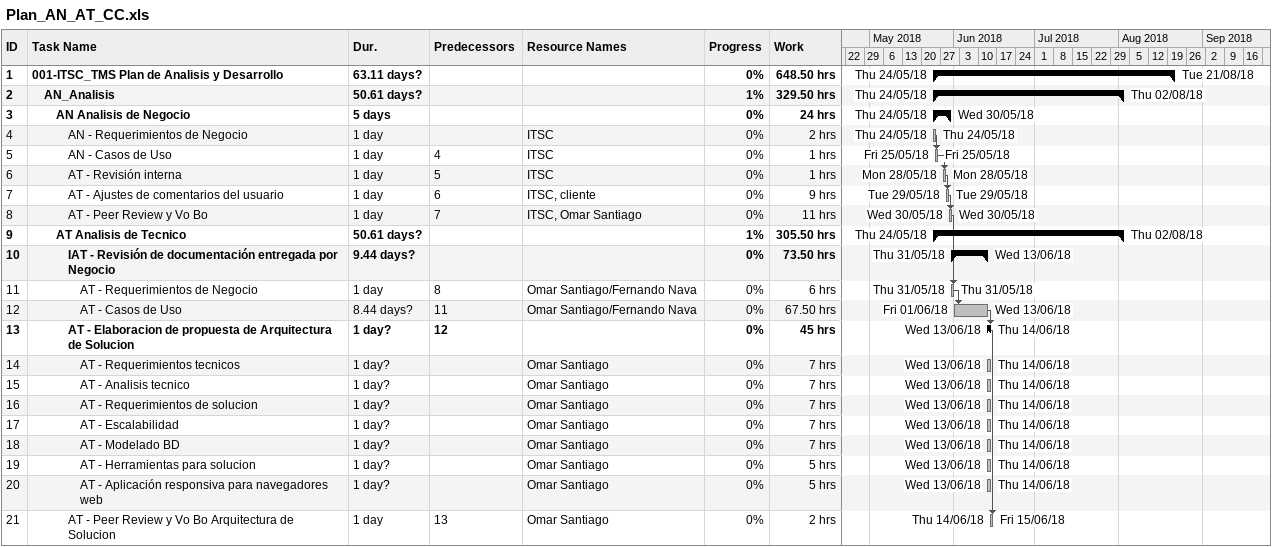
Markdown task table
Plan_AN_AT_CC.xls

| ID | Level | Task | Duration | Start | Finish | Predecessors | Resources | % complete | Work (h) |
|---|---|---|---|---|---|---|---|---|---|
| 1 | 1 | **001-ITSC_TMS Plan de Analisis y Desarrollo** | 63.11d? | 2018-05-24 | 2018-08-21 |  |  | 0 | 648.50 |
| 2 | 2 | **AN_Analisis** | 50.61d? | 2018-05-24 | 2018-08-02 |  |  | 1 | 329.50 |
| 3 | 3 | **AN Analisis de Negocio** | 5d | 2018-05-24 | 2018-05-30 |  |  | 0 | 24 |
| 4 | 4 | AN - Requerimientos de Negocio | 1d | 2018-05-24 | 2018-05-24 |  | ITSC | 0 | 2 |
| 5 | 4 | AN - Casos de Uso | 1d | 2018-05-25 | 2018-05-25 | 4 | ITSC | 0 | 1 |
| 6 | 4 | AT - Revisión interna | 1d | 2018-05-28 | 2018-05-28 | 5 | ITSC | 0 | 1 |
| 7 | 4 | AT - Ajustes de comentarios del usuario | 1d | 2018-05-29 | 2018-05-29 | 6 | ITSC, cliente | 0 | 9 |
| 8 | 4 | AT - Peer Review y Vo Bo | 1d | 2018-05-30 | 2018-05-30 | 7 | ITSC, Omar Santiago | 0 | 11 |
| 9 | 3 | **AT Analisis de Tecnico** | 50.61d? | 2018-05-24 | 2018-08-02 |  |  | 1 | 305.50 |
| 10 | 4 | **IAT - Revisión de documentación entregada por Negocio** | 9.44d? | 2018-05-31 | 2018-06-13 |  |  | 0 | 73.50 |
| 11 | 5 | AT - Requerimientos de Negocio | 1d | 2018-05-31 | 2018-05-31 | 8 | Omar Santiago/Fernando Nava | 0 | 6 |
| 12 | 5 | AT - Casos de Uso | 8.44d? | 2018-06-01 | 2018-06-13 | 11 | Omar Santiago/Fernando Nava | 0 | 67.50 |
| 13 | 4 | **AT - Elaboracion de propuesta de Arquitectura de Solucion** | 1d? | 2018-06-13 | 2018-06-14 | 12 |  | 0 | 45 |
| 14 | 5 | AT - Requerimientos tecnicos | 1d? | 2018-06-13 | 2018-06-14 |  | Omar Santiago | 0 | 7 |
| 15 | 5 | AT - Analisis tecnico | 1d? | 2018-06-13 | 2018-06-14 |  | Omar Santiago | 0 | 7 |
| 16 | 5 | AT - Requerimientos de solucion | 1d? | 2018-06-13 | 2018-06-14 |  | Omar Santiago | 0 | 7 |
| 17 | 5 | AT - Escalabilidad | 1d? | 2018-06-13 | 2018-06-14 |  | Omar Santiago | 0 | 7 |
| 18 | 5 | AT - Modelado BD | 1d? | 2018-06-13 | 2018-06-14 |  | Omar Santiago | 0 | 7 |
| 19 | 5 | AT - Herramientas para solucion | 1d? | 2018-06-13 | 2018-06-14 |  | Omar Santiago | 0 | 5 |
| 20 | 5 | AT - Aplicación responsiva para navegadores web | 1d? | 2018-06-13 | 2018-06-14 |  | Omar Santiago | 0 | 5 |
| 21 | 4 | AT - Peer Review y Vo Bo Arquitectura de Solucion | 1d | 2018-06-14 | 2018-06-15 | 13 | Omar Santiago | 0 | 2 |
